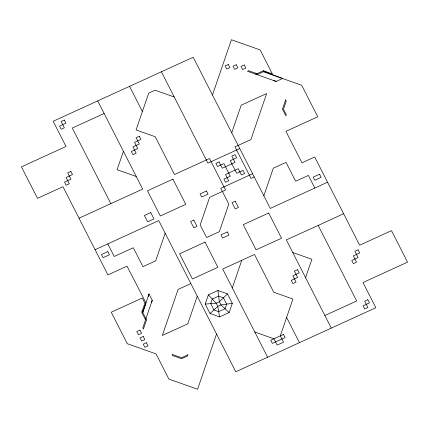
<?xml version="1.0" encoding="UTF-8"?>
<svg xmlns="http://www.w3.org/2000/svg" width="429" height="429" viewBox="0 0 429 429"><rect width="100%" height="100%" fill="white"/><g stroke="black" fill="none" stroke-linecap="round" stroke-linejoin="round"><path stroke-width="0.64" d="M151.421 302.713L152.247 300.262L149.035 293.967L142.728 312.387L145.994 302.944L127.016 266.168L107.92 274.898L62.966 186.706L37.505 198.354L21.45 166.854L66.007 146.471L53.164 121.273L193.206 57.223L270.27 208.414L327.558 182.212M148.225 296.359L149.035 293.967M123.413 151.292L117.101 169.712L136.256 176.491M165.154 233.188L155.689 260.821L142.959 266.64L133.328 247.742L114.232 256.478L107.808 243.881M212.468 95.023L231.397 39.752L260.124 49.92L272.367 73.938L263.39 70.758L255.829 74.217L256.059 73.75M152.247 300.262L142.787 327.895L143.388 329.081L146.541 319.868L142.128 311.207L142.353 310.735L142.954 311.921M231.735 132.818L241.2 105.185L266.661 93.538L250.89 139.597L234.974 146.874L251.029 178.373L254.215 176.914M197.265 296.182L187.8 323.815L162.339 335.462L178.11 289.403L190.841 283.585M205.212 304.075L208.365 294.868L217.916 290.497L227.493 293.886L232.309 303.335L229.156 312.548L219.605 316.913L210.028 313.524L205.212 304.075L216.195 303.212L219.38 301.753L227.493 293.886M216.532 333.976L197.603 389.248L168.876 379.08L156.033 353.882L127.3 343.72L111.245 312.221L142.278 298.026L144.884 303.147L141.731 312.355L145.544 319.836L145.774 319.369M232.303 287.923L241.763 260.29M263.846 195.812L273.311 168.179L286.041 162.36L295.672 181.258L308.403 175.434L314.827 188.031M305.587 277.708L311.899 259.288L292.744 252.509M343.613 213.706L318.2 225.45M210.028 313.524L217.803 306.36L220.983 304.906L232.309 303.335M104.145 113.492L72.319 128.051L110.848 203.646M257.03 74.641L263.395 71.729L263.62 71.262L282.545 78.507L276.179 81.419L247.453 71.252L248.643 70.705L257.025 73.67M79.022 218.205L142.675 189.087L97.721 100.895M239.763 148.568L207.942 163.122L161.374 71.782M252.606 173.766L220.779 188.32L228.807 204.07L219.342 231.703L206.612 237.527L200.193 224.93L209.658 197.297L225.568 190.015L209.518 158.516L174.501 174.533L155.239 136.733L136.084 129.96L148.702 93.114L155.067 90.203L174.222 96.981M95.077 249.699L158.73 220.586L235.794 371.777L375.836 307.727L362.993 282.529L407.55 262.146L391.495 230.646L359.668 245.206L314.714 157.014L301.984 162.832L285.929 131.338L317.755 116.779L301.7 85.28L263.395 71.729L263.39 70.758M318.415 225.354L286.325 239.913L331.279 328.105M324.855 315.508L356.681 300.949L318.152 225.354M254.778 332.019L273.933 338.797L277.145 345.098L283.51 342.186L280.298 335.886L292.916 299.04L273.761 292.267L254.499 254.467L222.667 269.026L267.626 357.218M273.718 80.475L276.179 81.419M229.156 312.548L220.983 304.906L219.38 301.753L217.916 290.497M208.365 294.868L216.195 303.212L217.803 306.36L219.605 316.913M286.604 317.465L299.453 342.664M129.547 86.336L142.396 111.535M187.913 354.837L187.521 355.99L181.553 358.719L172.576 355.539L171.97 354.359L181.547 357.748L187.913 354.837M212.28 299.04L210.703 303.641L213.915 309.942L218.704 311.636L225.069 308.724L226.646 304.118L223.434 297.823L218.645 296.128L212.28 299.04M285.612 99.919L282.459 109.132L285.87 115.825L286.266 114.677L283.456 109.164L286.213 101.105L285.612 99.919M64.318 120.056L61.133 121.514L64.345 127.815L61.165 129.268L59.556 126.121L65.921 123.209L64.318 120.056M228.298 64.479L225.118 65.932L226.721 69.08L229.901 67.626L228.298 64.479M236.272 64.715L233.086 66.168L234.69 69.321L237.875 67.862L236.272 64.715M244.24 64.951L241.055 66.409L242.664 69.557L245.844 68.104L244.24 64.951M139.296 136.256L136.111 137.714L139.323 144.015L132.958 146.927L136.17 153.223L132.985 154.681L131.381 151.528L137.747 148.616L134.534 142.321L140.9 139.409L139.296 136.256M70.882 171.434L67.696 172.887L70.908 179.188L64.543 182.1L66.152 185.248L69.332 183.794L66.12 177.493L72.485 174.582L70.882 171.434M172.925 179.14L147.463 190.782L160.307 215.98L185.773 204.338L172.925 179.14M219.09 161.91L215.91 163.363L217.514 166.516L223.879 163.605L230.303 176.201L223.938 179.113L225.541 182.261L228.721 180.807L225.515 174.506L238.245 168.683L241.452 174.984L244.637 173.531L243.034 170.377L236.669 173.289L230.244 160.693L236.61 157.781L235.006 154.628L231.821 156.086L235.033 162.387L222.302 168.206L219.09 161.91M150.735 212.591L144.369 215.503L147.576 221.804L153.941 218.892L150.735 212.591M206.446 190.996L200.08 193.908L201.684 197.056L208.049 194.144L206.446 190.996M107.835 251.635L101.469 254.547L103.078 257.695L109.443 254.783L107.835 251.635M193.801 220.082L190.615 221.541L193.828 227.842L197.008 226.383L193.801 220.082M235.172 201.158L231.992 202.617L235.199 208.918L238.385 207.459L235.172 201.158M319.557 174.217L313.191 177.129L314.8 180.277L321.165 177.365L319.557 174.217M205.035 242.133L179.574 253.78L192.417 278.979L217.878 267.331L205.035 242.133M227.316 231.944L220.951 234.856L222.554 238.004L228.92 235.092L227.316 231.944M268.693 213.02L243.227 224.662L256.075 249.86L281.537 238.218L268.693 213.02M140.004 330.142L136.819 331.596L138.428 334.743L141.608 333.29L140.004 330.142M143.216 336.438L140.031 337.896L141.64 341.044L144.82 339.591L143.216 336.438M297.592 269.712L294.407 271.171L297.619 277.472L291.253 280.384L292.857 283.531L296.042 282.073L292.83 275.777L299.195 272.865L297.592 269.712M146.423 342.739L143.243 344.197L144.846 347.345L148.032 345.887L146.423 342.739M358.092 249.812L354.906 251.265L358.118 257.566L351.753 260.478L353.357 263.626L356.542 262.173L353.33 255.872L359.695 252.96L358.092 249.812M283.483 334.432L270.747 340.251L272.356 343.404L285.087 337.58L283.483 334.432M367.835 299.732L364.655 301.185L367.868 307.486L364.682 308.944L363.079 305.791L369.444 302.879L367.835 299.732"/></g></svg>
